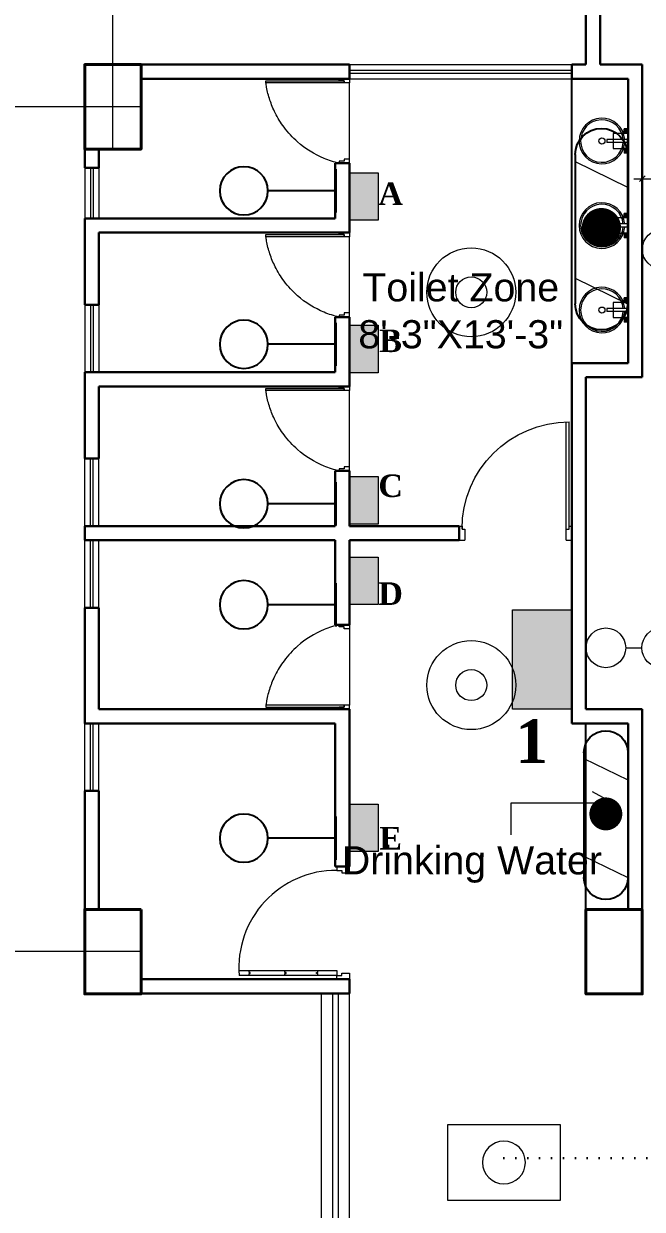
# Model space of a CAD drawing. Header units: inches. Extents: x -12 to 20935469, y -1604 to 24729220.
# Drawn here: x 20824022.1 to 20824241.7, y 24645725.4 to 24646146.2 of the extents above; entities that cross this region are included whole.
import ezdxf

# ---------------------------------------------------------------- set-up
doc = ezdxf.new("R2010")
doc.units = ezdxf.units.IN
doc.header["$LTSCALE"] = 0.03
doc.header["$MEASUREMENT"] = 0
doc.header["$PDMODE"] = 32
doc.header["$PDSIZE"] = 15
for name, pattern in [('ACAD_ISO02W100', [15, 12, -3]), ('ACAD_ISO08W100', [36, 24, -3, 6, -3]), ('DOT', [0.25, 0, -0.25])]:
    doc.linetypes.add(name, pattern=pattern)
for name, color, linetype, lineweight in [('CL BOX', 90, 'ACAD_ISO02W100', 0), ('column', 1, 'Continuous', 40), ('Dimiention', 75, 'Continuous', 18), ('Door', 7, 'Continuous', 18), ('Glass Line', 252, 'Continuous', 9), ('Grid Line', 252, 'Continuous', 18), ('line', 7, 'Continuous', 9), ('Main Wall', 7, 'Continuous', 30), ('STAIR', 46, 'Continuous', 15), ('TOILET FIXTURE', 142, 'Continuous', 5), ('wind.', 150, 'Continuous', 20)]:
    doc.layers.add(name, color=color, linetype=linetype, lineweight=lineweight)
for name, color, linetype in [('DIM TEXT 2025', 7, 'Continuous'), ('H', 154, 'Continuous'), ('SB TEXT', 215, 'DOT'), ('TEXT', 7, 'Continuous'), ('w', 188, 'DOT')]:
    doc.layers.add(name, color=color, linetype=linetype)
doc.styles.add('2', font='swisscl.ttf')
doc.styles.get("Standard").update_dxf_attribs({"font": 'timesbd.ttf'})
doc.dimstyles.new('arch grid', dxfattribs={"dimtxt": 250, "dimasz": 100, "dimexe": 10, "dimexo": 10, "dimgap": 0.09, "dimtad": 0, "dimdec": 0, "dimzin": 0, "dimdsep": 46, "dimtxsty": 'Standard', "dimblk": 'DOT', "dimcen": 50, "dimdle": 50, "dimclrd": 256, "dimclre": 256, "dimadec": 0, "dimazin": 0, "dimtfac": 1, "dimtdec": 0, "dimtofl": 0, "dimtmove": 0, "dimatfit": 3, "dimldrblk": 'DOT', "dimfxl": 200, "dimfxlon": 1, "dimtolj": 1, "dimtzin": 0, "dimlwd": -1, "dimlwe": -1, "dimarcsym": 1})
doc.dimstyles.new('Standard 8', dxfattribs={"dimtxt": 7, "dimasz": 2, "dimexe": 2, "dimexo": 2, "dimgap": 2, "dimtad": 0, "dimdec": 0, "dimzin": 3, "dimdsep": 46, "dimlunit": 4, "dimtxsty": 'Standard', "dimblk": 'OBLIQUE', "dimcen": 3, "dimdle": 3, "dimclrd": 256, "dimclre": 256, "dimclrt": 256, "dimadec": 0, "dimazin": 0, "dimtfac": 1, "dimtdec": 0, "dimtix": 1, "dimtofl": 0, "dimtmove": 0, "dimatfit": 0, "dimldrblk": 'OBLIQUE', "dimfxl": 1, "dimtolj": 1, "dimtzin": 0, "dimlwd": -1, "dimlwe": -1, "dimarcsym": 0})

# ---------------------------------------------------------------- blocks, each defined once
blk = doc.blocks.new('sssss-flat-876')
at = {"layer": 'Door', "linetype": 'Continuous', "ltscale": 3}
blk.add_line((3666.52, 84027.2), (3666.52, 84055.74), dxfattribs=at)
at = {"layer": 'Door', "linetype": 'Continuous', "ltscale": 3, "extrusion": (-7.21527e-09, -3.35624e-18, 1), "elevation": 0}
for points in [[(3666.52, 84057.2), (3666.52, 84055.74), (3668.35, 84055.74), (3668.35, 84056.47), (3670.18, 84056.47), (3670.18, 84057.2)], [(3668.35, 84055.74), (3696.16, 84055.74), (3696.16, 84056.47), (3668.35, 84056.47)]]:
    blk.add_lwpolyline(points, close=True, dxfattribs=at)
at = {"layer": 'Door', "linetype": 'Continuous', "ltscale": 3, "flags": 128}
blk.add_lwpolyline([(3670.18, 84027.2, 0.04096), (3675.47, 84028.9, 0.082496), (3684.93, 84034.78, 0.052187), (3689.72, 84039.97, 0.043988), (3692.86, 84045.05, 0.036571), (3694.75, 84049.63, 0.034751), (3695.92, 84054.2, 0.011435), (3696.16, 84055.74)], format="xyb", dxfattribs=at)
at = {"layer": 'Door', "linetype": 'Continuous', "ltscale": 3}
blk.add_lwpolyline([(3666.52, 84027.2), (3666.52, 84028.66), (3668.35, 84028.66), (3668.35, 84027.93), (3670.18, 84027.93), (3670.18, 84027.2)], close=True, dxfattribs=at)
blk = doc.blocks.new('Door_45')
at = {"layer": 'Door'}
for p, q in [((1.5, 4.97), (1.5, 43.97)), ((3.5, 44.03), (3.5, 4.97)), ((1.5, 40.03), (2.25, 40.03)), ((2.25, 40.03), (2.25, 39.53)), ((2.25, 39.53), (2.75, 39.53)), ((2.75, 39.53), (2.75, 40.03)), ((2.75, 40.03), (3.5, 40.03)), ((1.5, 25.77), (2.25, 25.77)), ((2.25, 25.77), (2.25, 25.27)), ((2.25, 25.27), (2.75, 25.27)), ((2.75, 25.77), (3.5, 25.77)), ((2.75, 25.27), (2.75, 25.77)), ((1.5, 12.57), (2.25, 12.57)), ((2.25, 12.57), (2.25, 13.07)), ((2.25, 13.07), (2.75, 13.07)), ((2.75, 13.07), (2.75, 12.57)), ((2.75, 12.57), (3.5, 12.57)), ((0, -0.03), (0, 4.97)), ((0, 4.97), (1.5, 4.97)), ((3.5, 4.97), (1.5, 4.97)), ((1.5, 4.97), (1.5, 2.97)), ((45, 5), (43.5, 5)), ((43.5, 5), (43.5, 3)), ((45, -0.03), (45, 5)), ((1.5, 2.97), (2.5, 2.97)), ((2.5, 2.97), (2.5, -0.03)), ((42.5, 3), (42.5, -0.03)), ((43.5, 3), (42.5, 3)), ((2.5, -0.03), (0, -0.03)), ((42.5, -0.03), (45, -0.03))]:
    blk.add_line(p, q, dxfattribs=at)
blk.add_arc((4.66, 5.26), 38.84, 359.6233, 94.6685, dxfattribs=at)
blk = doc.blocks.new('7-flat-72')
at = {"layer": 'Glass Line', "color": 8, "ltscale": 20}
for p, q in [((-64476.55, 376959.41), (-64476.55, 376966.61)), ((-64475.47, 376966.61), (-64476.55, 376966.61)), ((-64475.47, 376959.41), (-64475.47, 376966.61)), ((-64478.71, 376960.49), (-64480.33, 376960.49)), ((-64480.33, 376959.52), (-64480.33, 376960.49)), ((-64478.71, 376959.52), (-64480.33, 376959.52)), ((-64480.33, 376959.05), (-64480.33, 376959.41)), ((-64478.71, 376959.41), (-64480.33, 376959.41)), ((-64478.71, 376959.05), (-64480.33, 376959.05)), ((-64480.28, 376959.52), (-64480.28, 376960.49)), ((-64480.15, 376959.52), (-64480.15, 376960.49)), ((-64480.15, 376959.41), (-64480.15, 376959.52)), ((-64479.92, 376959.52), (-64479.92, 376960.49)), ((-64479.52, 376959.52), (-64479.52, 376960.49)), ((-64479.13, 376959.52), (-64479.13, 376960.49)), ((-64478.9, 376959.52), (-64478.9, 376960.49)), ((-64478.89, 376959.41), (-64478.89, 376959.52)), ((-64478.77, 376959.52), (-64478.77, 376960.49)), ((-64478.71, 376959.52), (-64478.71, 376960.49)), ((-64478.71, 376959.05), (-64478.71, 376959.41)), ((-64475.11, 376959.41), (-64476.91, 376959.41)), ((-64476.91, 376959.05), (-64476.91, 376959.41)), ((-64475.11, 376959.05), (-64476.91, 376959.05)), ((-64475.11, 376959.05), (-64475.11, 376959.41)), ((-64473.31, 376960.49), (-64471.69, 376960.49)), ((-64473.31, 376959.52), (-64473.31, 376960.49)), ((-64473.31, 376959.52), (-64471.69, 376959.52)), ((-64473.31, 376959.05), (-64473.31, 376959.41)), ((-64473.31, 376959.41), (-64471.69, 376959.41)), ((-64473.31, 376959.05), (-64471.69, 376959.05)), ((-64473.26, 376959.52), (-64473.26, 376960.49)), ((-64473.13, 376959.52), (-64473.13, 376960.49)), ((-64473.13, 376959.41), (-64473.13, 376959.52)), ((-64472.9, 376959.52), (-64472.9, 376960.49)), ((-64472.5, 376959.52), (-64472.5, 376960.49)), ((-64472.11, 376959.52), (-64472.11, 376960.49)), ((-64471.88, 376959.52), (-64471.88, 376960.49)), ((-64471.87, 376959.41), (-64471.87, 376959.52)), ((-64471.75, 376959.52), (-64471.75, 376960.49)), ((-64471.69, 376959.52), (-64471.69, 376960.49)), ((-64471.69, 376959.05), (-64471.69, 376959.41))]:
    blk.add_line(p, q, dxfattribs=at)
blk.add_circle((-64476.02, 376968.4, 0), 1.08, dxfattribs=at)
for radius, start, end in [(8.1, 273.8334, 266.1883), (7.55, 274.115, 265.9068)]:
    blk.add_arc((-64476.02, 376968.4, 0), radius, start, end, dxfattribs=at)
blk = doc.blocks.new('SFSFSFS-flat-72')
at = {"layer": 'TOILET FIXTURE', "ltscale": 0.2}
blk.add_lwpolyline([(-3918.47, -3608.1), (-3918.47, -3602.7), (-3923.87, -3602.7), (-3923.87, -3608.1)], close=True, dxfattribs=at)
at = {"layer": 'TOILET FIXTURE', "ltscale": 20}
blk.add_blockref('7-flat-72', (60554.84, -380567.16), dxfattribs=at)
blk = doc.blocks.new('$D40')
at = {"layer": 'Door'}
for p, q in [((1, 4), (1, 42)), ((2, 0), (2, 41.99)), ((1, 5), (0, 5)), ((40, 5), (38.99, 5)), ((39, 5), (39, 4)), ((2, 0), (0, 0)), ((2, 4), (1, 4)), ((39, 4), (38, 4)), ((38, 4), (38, 0)), ((40, 0), (38, 0))]:
    blk.add_line(p, q, dxfattribs=at)
blk.add_arc((1, 4), 38, 0, 90, dxfattribs=at)
blk = doc.blocks.new('bulb')
at = {"layer": 'line', "color": 4, "lineweight": 25, "ltscale": 50}
for p, q in [((20823168.7, 24658803.9), (20823168.7, 24658777.61)), ((20823168.7, 24658790.76), (20823209.88, 24658790.76))]:
    blk.add_line(p, q, dxfattribs=at)
blk.add_circle((20823224.56, 24658790.76), 14.68, dxfattribs=at)
blk = doc.blocks.new('FDDF')
at = {"layer": 'line', "color": 6, "linetype": 'Continuous', "lineweight": 25, "ltscale": 50}
for p, q in [((7351582.6, 3307777.3), (7351582.6, 3307351.8)), ((7351732.3, 3307777.3), (7351732.3, 3307351.8))]:
    blk.add_line(p, q, dxfattribs=at)
at = {"layer": 'line', "color": 6, "linetype": 'Continuous', "lineweight": 40, "ltscale": 50, "const_width": 56.1}
blk.add_lwpolyline([(7351657.4, 3307596.9, 1), (7351657.4, 3307540.8, 1)], format="xyb", close=True, dxfattribs=at)
at = {"layer": 'line', "color": 6, "linetype": 'Continuous', "lineweight": 25, "ltscale": 50}
for centre, start, end in [((7351657.4, 3307777.3), 0, 180), ((7351657.4, 3307351.8), 180, 0)]:
    blk.add_arc(centre, 74.8, start, end, dxfattribs=at)
blk = doc.blocks.new('JJUJUJUKI')
at = {"layer": 'line', "color": 6, "ltscale": 50}
for p, q in [((7363094.9, 3291793.9), (7362945.3, 3291866.9)), ((7363094.9, 3291460.9), (7362945.3, 3291533.9))]:
    blk.add_line(p, q, dxfattribs=at)
at = {"layer": 'line', "color": 5, "xscale": -1, "rotation": 180}
blk.add_blockref('FDDF', (11362.6, 6599218.7), dxfattribs=at)
blk = doc.blocks.new('RTRT')
at = {"layer": 'line', "color": 5}
blk.add_blockref('JJUJUJUKI', (0, 0), dxfattribs=at)
blk = doc.blocks.new('JUJUJUKIII')
at = {"layer": 'H', "ltscale": 50, "true_color": 0x999999, "transparency": 33554556}
h = blk.add_hatch(color=253, dxfattribs=at)
h.dxf.hatch_style = 1
h.paths.add_polyline_path([(7363219.9, 3291034.2), (7363425.7, 3291034.2), (7363425.7, 3291376.7), (7363219.9, 3291376.7)])
at = {"layer": 'Dimiention', "color": 4, "ltscale": 50}
blk.add_lwpolyline([(7363219.9, 3291034.2), (7363425.7, 3291034.2), (7363425.7, 3291376.7), (7363219.9, 3291376.7)], close=True, dxfattribs=at)
blk = doc.blocks.new('_Oblique')
at = {"color": 0, "linetype": 'ByBlock', "lineweight": -2}
blk.add_line((-0.5, -0.5), (0.5, 0.5), dxfattribs=at)
blk = doc.blocks.new('*D180')
at = {"layer": 'Defpoints', "color": 0, "transparency": 16777216}
for p in [(20824241.73, 24646114.08), (20824307.84, 24646114.11), (20824241.73, 24646091.22)]:
    blk.add_point(p, dxfattribs=at)
at = {"layer": 'DIM TEXT 2025', "lineweight": 0, "transparency": 16777216}
for p, q in [((20824241.73, 24646114.08), (20824241.73, 24646089.22)), ((20824307.84, 24646114.11), (20824307.84, 24646089.22)), ((20824238.73, 24646091.22), (20824257.67, 24646091.22)), ((20824310.84, 24646091.22), (20824291.9, 24646091.22))]:
    blk.add_line(p, q, dxfattribs=at)
at = {"layer": 'DIM TEXT 2025', "lineweight": 0, "transparency": 16777216, "xscale": 2, "yscale": 2, "zscale": 2, "rotation": 180}
blk.add_blockref('_Oblique', (20824241.73, 24646091.22), dxfattribs=at)
at = {"layer": 'DIM TEXT 2025', "lineweight": 0, "transparency": 16777216, "xscale": 2, "yscale": 2, "zscale": 2}
blk.add_blockref('_Oblique', (20824307.84, 24646091.22), dxfattribs=at)
at = {"layer": 'DIM TEXT 2025', "lineweight": 0, "transparency": 16777216, "insert": (20824274.78, 24646091.22), "char_height": 10, "attachment_point": 5}
blk.add_mtext('\\A1;5\'-6"', dxfattribs=at)
blk = doc.blocks.new('GGGFGFG')
at = {"layer": 'line', "color": 4, "ltscale": 50}
for p, q in [((7356688.2, 3293208.1), (7357003, 3293208.1)), ((7356688.2, 3292998.4), (7356688.2, 3293208.1)), ((7357003, 3293208.1), (7357003, 3292998.4)), ((7357003, 3292998.4), (7356688.2, 3292998.4))]:
    blk.add_line(p, q, dxfattribs=at)
blk.add_circle((7356845.6, 3293103.2), 59.6, dxfattribs=at)
blk = doc.blocks.new('GYTT')
at = {"layer": 'line', "color": 4, "ltscale": 50}
for radius in [19.73, 6.87]:
    blk.add_circle((20859470.76, -1441350.36), radius, dxfattribs=at)
blk = doc.blocks.new('gy')
at = {"layer": 'Dimiention', "color": 18, "ltscale": 50, "true_color": 0x000000}
for p, q in [((3543686.26, 5183217.13), (3543686.26, 5183211.14)), ((3543688.4, 5183217.13), (3543694.39, 5183211.14)), ((3543694.39, 5183217.13), (3543688.4, 5183211.14)), ((3543696.38, 5183214.14), (3543682.58, 5183214.14)), ((3543705.77, 5183214.14), (3543703.06, 5183214.14))]:
    blk.add_line(p, q, dxfattribs=at)
for centre in [(3543699.72, 5183214.14), (3543709.11, 5183214.14)]:
    blk.add_circle(centre, 3.34, dxfattribs=at)
blk = doc.blocks.new('GRID')
at = {"layer": 'Grid Line', "color": 252, "linetype": 'ACAD_ISO08W100', "lineweight": 9, "ltscale": 80, "true_color": 0x939598}
for p, q in [((20820144.28, 24639296.33), (20820144.28, 24639521.54)), ((20820154.14, 24639311.34), (20819943.28, 24639311.34)), ((20820154.14, 24639011.47), (20819943.28, 24639011.47))]:
    blk.add_line(p, q, dxfattribs=at)
blk = doc.blocks.new('*D363')
at = {"ltscale": 50, "transparency": 16777216}
for p, q in [((3479.24, 24649574.13), (3479.24, 24649400.75)), ((3479.42, 24649524.13), (3469.24, 24649524.13)), ((3479.42, 24649400.75), (3469.24, 24649400.75)), ((3479.24, 24649400.75), (3479.24, 8350.74))]:
    blk.add_line(p, q, dxfattribs=at)
at = {"layer": 'Defpoints', "color": 0, "ltscale": 50, "transparency": 16777216}
for p in [(20846678.15, 24649524.13), (3479.24, 24649400.75), (20846678.15, 24649400.75)]:
    blk.add_point(p, dxfattribs=at)
at = {"ltscale": 50, "transparency": 16777216, "xscale": 100, "yscale": 100, "zscale": 100}
for p, rotation in [((3479.24, 24649524.13), 90), ((3479.24, 24649400.75), 270)]:
    blk.add_blockref('_Oblique', p, dxfattribs=dict(at, rotation=rotation))
at = {"color": 0, "ltscale": 50, "transparency": 16777216, "insert": (3479.24, 3397.61), "char_height": 250, "attachment_point": 5, "rotation": 90}
blk.add_mtext('\\A1;{\\H8.57143x;300mm}', dxfattribs=at)
blk = doc.blocks.new('_Dot')
at = {"color": 0, "linetype": 'ByBlock', "lineweight": -2}
blk.add_line((-0.5, 0), (-1, 0), dxfattribs=at)
at = {"color": 0, "linetype": 'ByBlock', "const_width": 0.5}
blk.add_lwpolyline([(-0.25, 0, 1), (0.25, 0, 1)], format="xyb", close=True, dxfattribs=at)

msp = doc.modelspace()

# ---------------------------------------------------------------- linework, layer by layer
for p, q in [((20824216.73, 24646025.77), (20824216.73, 24646126.73)), ((20824221.73, 24645831.85), (20824221.73, 24645897.88)), ((20824132.73, 24645807.04), (20824137.73, 24645807.04))]:
    msp.add_line(p, q)
at = {"layer": 'column', "lineweight": 40, "ltscale": 20}
for points in [[(20824063.76, 24646131.73), (20824043.76, 24646131.73), (20824043.76, 24646101.73), (20824063.76, 24646101.73)], [(20824063.76, 24645831.87), (20824043.76, 24645831.87), (20824043.76, 24645801.87), (20824063.76, 24645801.87)], [(20824241.73, 24645831.85), (20824221.73, 24645831.85), (20824221.73, 24645801.87), (20824241.73, 24645801.87)]]:
    msp.add_lwpolyline(points, close=True, dxfattribs=at)
at = {"layer": 'Main Wall', "lineweight": 30}
for p, q in [((20824221.73, 24646131.73), (20824221.73, 24646161.73)), ((20824226.73, 24646131.73), (20824226.73, 24646161.73)), ((20824063.76, 24646131.73), (20824137.73, 24646131.73)), ((20824137.73, 24646126.73), (20824137.73, 24646131.73)), ((20824216.73, 24646131.73), (20824221.73, 24646131.73)), ((20824216.73, 24646126.73), (20824216.73, 24646131.73)), ((20824226.73, 24646131.73), (20824241.73, 24646131.73)), ((20824241.73, 24646020.77), (20824241.73, 24646131.73)), ((20824063.76, 24646126.73), (20824137.73, 24646126.73)), ((20824216.73, 24646126.73), (20824236.73, 24646126.73)), ((20824236.73, 24646025.77), (20824236.73, 24646126.73)), ((20824043.76, 24646095.12), (20824043.76, 24646101.73)), ((20824132.73, 24646096.73), (20824137.73, 24646096.73)), ((20824132.73, 24646096.73), (20824132.73, 24646077.12)), ((20824132.73, 24646077.12), (20824043.76, 24646077.12)), ((20824043.76, 24646046.5), (20824043.76, 24646077.12)), ((20824137.73, 24646072.12), (20824048.76, 24646072.12)), ((20824132.73, 24646042.12), (20824132.73, 24646022.5)), ((20824137.73, 24646042.12), (20824132.73, 24646042.12)), ((20824216.73, 24645967.88), (20824216.73, 24646025.77)), ((20824216.73, 24646025.77), (20824236.73, 24646025.77)), ((20824132.73, 24646022.5), (20824043.76, 24646022.5)), ((20824043.76, 24645991.88), (20824043.76, 24646022.5)), ((20824137.73, 24646017.5), (20824048.76, 24646017.5)), ((20824048.76, 24646017.5), (20824048.76, 24645991.88)), ((20824221.73, 24645902.88), (20824221.73, 24646020.77)), ((20824221.73, 24646020.77), (20824241.73, 24646020.77)), ((20824043.76, 24645991.88), (20824048.76, 24645991.88)), ((20824137.73, 24645987.5), (20824132.73, 24645987.5)), ((20824043.76, 24645967.88), (20824132.73, 24645967.88)), ((20824043.76, 24645962.88), (20824043.76, 24645967.88)), ((20824176.73, 24645962.88), (20824176.73, 24645967.88)), ((20824216.73, 24645897.88), (20824216.73, 24645967.88)), ((20824132.73, 24645962.88), (20824043.76, 24645962.88)), ((20824132.73, 24645932.88), (20824132.73, 24645962.88)), ((20824137.73, 24645932.88), (20824137.73, 24645962.88)), ((20824176.73, 24645962.88), (20824137.73, 24645962.88)), ((20824048.76, 24645938.88), (20824043.76, 24645938.88)), ((20824043.76, 24645897.88), (20824043.76, 24645938.88)), ((20824048.76, 24645938.88), (20824048.76, 24645902.88)), ((20824137.73, 24645932.88), (20824132.73, 24645932.88)), ((20824137.73, 24645902.88), (20824048.76, 24645902.88)), ((20824137.73, 24645847.04), (20824137.73, 24645902.88)), ((20824221.73, 24645902.88), (20824241.73, 24645902.88)), ((20824241.73, 24645831.86), (20824241.73, 24645902.88)), ((20824132.73, 24645897.88), (20824043.76, 24645897.88)), ((20824132.73, 24645847.04), (20824132.73, 24645897.88)), ((20824216.73, 24645897.88), (20824236.73, 24645897.88)), ((20824236.73, 24645831.86), (20824236.73, 24645897.88)), ((20824043.76, 24645831.86), (20824043.76, 24645873.88)), ((20824048.76, 24645873.88), (20824043.76, 24645873.88)), ((20824048.76, 24645873.88), (20824048.76, 24645831.86)), ((20824137.73, 24645847.04), (20824132.73, 24645847.04)), ((20824137.73, 24645807.04), (20824063.76, 24645807.04)), ((20824137.73, 24645807.04), (20824137.73, 24645802.02)), ((20824137.73, 24645802.02), (20824063.76, 24645802.02))]:
    msp.add_line(p, q, dxfattribs=at)
for points in [[(20824048.76, 24646101.73), (20824048.76, 24646095.12)], [(20824048.76, 24646095.12), (20824043.76, 24646095.12)], [(20824137.73, 24646096.73), (20824137.73, 24646072.12)], [(20824048.76, 24646072.12), (20824048.76, 24646046.5)], [(20824048.76, 24646046.5), (20824043.76, 24646046.5)], [(20824137.73, 24646042.12), (20824137.73, 24646017.5)], [(20824132.73, 24645987.5), (20824132.73, 24645967.88)], [(20824137.73, 24645987.5), (20824137.73, 24645967.88)], [(20824137.73, 24645967.88), (20824176.73, 24645967.88)]]:
    msp.add_lwpolyline(points, dxfattribs=at)
at = {"layer": 'STAIR', "color": 253, "lineweight": 5}
for p, q in [((20824231.33, 24645869.58), (20824224.03, 24645873.61)), ((20824231.33, 24645869.58), (20824195.1, 24645869.58)), ((20824195.1, 24645869.58), (20824195.1, 24645858.33)), ((20824231.33, 24645869.58), (20824224.03, 24645865.54))]:
    msp.add_line(p, q, dxfattribs=at)
at = {"layer": 'w', "linetype": 'DOT', "lineweight": 30, "ltscale": 550, "transparency": 33554661}
msp.add_line((20824192.61, 24645743.6), (20825039.7, 24645742), dxfattribs=at)
at = {"layer": 'wind.', "lineweight": 5}
for p, q in [((20824137.73, 24646131.73), (20824216.73, 24646131.73)), ((20824137.73, 24646129.73), (20824216.73, 24646129.73)), ((20824137.73, 24646128.73), (20824216.73, 24646128.73)), ((20824137.73, 24646126.73), (20824216.73, 24646126.73)), ((20824043.76, 24646095.12), (20824043.76, 24646077.12)), ((20824045.76, 24646095.12), (20824045.76, 24646077.12)), ((20824046.76, 24646095.12), (20824046.76, 24646077.12)), ((20824048.76, 24646095.12), (20824048.76, 24646077.12)), ((20824043.76, 24646046.5), (20824043.76, 24646022.5)), ((20824045.76, 24646046.5), (20824045.76, 24646022.5)), ((20824046.76, 24646046.5), (20824046.76, 24646022.5)), ((20824048.76, 24646046.5), (20824048.76, 24646022.5)), ((20824043.76, 24645967.88), (20824043.76, 24645991.88)), ((20824045.76, 24645967.88), (20824045.76, 24645991.88)), ((20824046.76, 24645967.88), (20824046.76, 24645991.88)), ((20824048.76, 24645967.88), (20824048.76, 24645991.88)), ((20824043.76, 24645938.88), (20824043.76, 24645962.88)), ((20824045.76, 24645938.88), (20824045.76, 24645962.88)), ((20824046.76, 24645938.88), (20824046.76, 24645962.88)), ((20824048.76, 24645938.88), (20824048.76, 24645962.88)), ((20824043.76, 24645873.88), (20824043.76, 24645897.88)), ((20824045.76, 24645873.88), (20824045.76, 24645897.88)), ((20824046.76, 24645873.88), (20824046.76, 24645897.88)), ((20824048.76, 24645873.88), (20824048.76, 24645897.88)), ((20824127.87, 24645681.86), (20824127.87, 24645801.88)), ((20824131.87, 24645681.86), (20824131.87, 24645801.88)), ((20824133.87, 24645681.86), (20824133.87, 24645801.88))]:
    msp.add_line(p, q, dxfattribs=at)
at = {"layer": 'wind.'}
msp.add_line((20824137.73, 24645681.86), (20824137.73, 24645802.02), dxfattribs=at)

# ---------------------------------------------------------------- block references
msp.add_blockref('GRID', (3909.48, 6805.4))
at = {"xscale": -0.5837749611745884, "yscale": 0.5837749611745884, "zscale": 0.5837749611745884}
for p in [(32980177.37, 10250902.31), (32980177.37, 10250847.82), (32980177.37, 10250791.21), (32980177.37, 10250755.37), (32980177.37, 10250672.51)]:
    msp.add_blockref('bulb', p, dxfattribs=at)
at = {"layer": 'CL BOX', "color": 5, "transparency": 33554457, "xscale": -0.127552882082143, "yscale": 0.127552882082143, "zscale": 0.127552882082143, "rotation": 359.9998993550784}
msp.add_blockref('GGGFGFG', (21762578.74, 24225695.56), dxfattribs=at)
at = {"layer": 'Dimiention', "xscale": 2.112111447955701, "yscale": 2.112111447955701, "zscale": 2.112111447955701, "rotation": 180}
for p in [(28308957.36, 35593592.1), (28308937.36, 35593450.63)]:
    msp.add_blockref('gy', p, dxfattribs=at)
at = {"layer": 'Door', "ltscale": 20, "xscale": -1}
for p in [(20827804.25, 24562069.53), (20827804.25, 24562014.91), (20827804.25, 24561960.3)]:
    msp.add_blockref('sssss-flat-876', p, dxfattribs=at)
at = {"layer": 'Door', "xscale": -1}
msp.add_blockref('$D40', (20824216.73, 24645962.88), dxfattribs=at)
at = {"layer": 'Door', "ltscale": 20, "rotation": 180}
msp.add_blockref('sssss-flat-876', (20827804.25, 24729960.08), dxfattribs=at)
at = {"layer": 'Door', "color": 250, "ltscale": 20, "xscale": 0.8888888888759539, "yscale": 0.8888888888759539, "zscale": 0.8888888888759539, "rotation": 90.00000000000001}
msp.add_blockref('Door_45', (20824137.7, 24645807.04), dxfattribs=at)
at = {"layer": 'line', "color": 5}
for name, p, xscale, yscale, zscale, rotation in [('RTRT', (21739826.06, 25055393.77), 0.1243509933453808, 0.1243509933453808, 0.1243509933453808, 180), ('JUJUJUKIII', (21185441.29, 24484594.4), -0.04906729999451974, 0.04906729999451974, 0.04906729999451974, 359.9999999827058), ('JUJUJUKIII', (21185441.29, 24484540.21), -0.04906729999451974, 0.04906729999451974, 0.04906729999451974, 359.9999999827058), ('JUJUJUKIII', (21185441.29, 24484486.49), -0.04906729999451974, 0.04906729999451974, 0.04906729999451974, 359.9999999827058), ('JUJUJUKIII', (21185441.29, 24484457.9), -0.04906729999451974, 0.04906729999451974, 0.04906729999451974, 359.9999999827058), ('RTRT', (21591247.38, 24988762.63), 0.1041717382837106, 0.1041717382837106, 0.1041717382837106, 180), ('JUJUJUKIII', (21185441.29, 24484370.25), -0.04906729999451974, 0.04906729999451974, 0.04906729999451974, 359.9999999827058)]:
    msp.add_blockref(name, p, dxfattribs=dict(at, xscale=xscale, yscale=yscale, zscale=zscale, rotation=rotation))
for name, p, xscale, yscale, zscale in [('GYTT', (4136604.37, 25799131.19), 0.8000000007450581, 0.8000000007450581, 0.8000000007450581), ('JUJUJUKIII', (21580294.7, 24307969.51), -0.1026830631760966, 0.1026830631760966, 0.1026830631760966), ('GYTT', (4136604.37, 25798991.75), 0.8000000007450581, 0.8000000007450581, 0.8000000007450581)]:
    msp.add_blockref(name, p, dxfattribs=dict(at, xscale=xscale, yscale=yscale, zscale=zscale))
at = {"layer": 'TOILET FIXTURE', "ltscale": 20, "rotation": 90.00000000000001}
for p in [(20820628.63, 24650025.78), (20820628.63, 24649995.78), (20820628.63, 24649965.78)]:
    msp.add_blockref('SFSFSFS-flat-72', p, dxfattribs=at)

# ---------------------------------------------------------------- texts
at = {"layer": 'SB TEXT', "width": 227.4581, "attachment_point": 8, "rotation": 0}
for s, insert, char_height in [('\\A1;A', (20824152.37, 24646081.9), 8), ('\\A1;B', (20824152.37, 24646029.64), 8), ('\\A1;C', (20824152.37, 24645978.12), 8), ('\\A1;D', (20824152.37, 24645939.92), 8), ('\\A1;1', (20824202.46, 24645883.82), 15.435), ('\\A1;E', (20824152.37, 24645853.11), 8)]:
    msp.add_mtext(s, dxfattribs=dict(at, insert=insert, char_height=char_height))
at = {"layer": 'TEXT', "color": 30, "lineweight": 5, "ltscale": 20, "char_height": 10, "attachment_point": 2, "style": '2'}
for s, width, gutter_width, insert in [('{\\fArial|b0|i0|c0|p34;\\C0;Toilet Zone\\P8\'-3"X13\'-3"}', 104.7597, 0.5, (20824177.27, 24646057.68)), ('\\pxsm1;{\\fArial|b0|i0|c0|p34;\\C0;Drinking Water }', 88.5626, 0.282, (20824181.24, 24645854.28)), ('\\pxsm1;{\\fArial|b0|i0|c0|p34;\\C0;Drinking Water }', 88.5626, 0.282, (20824181.24, 24645854.28))]:
    msp.add_mtext_dynamic_manual_height_columns(s, width=width, gutter_width=gutter_width, heights=[0], dxfattribs=dict(at, insert=insert))

# ---------------------------------------------------------------- dimensions: what is measured, and where the dimension line sits
at = {"ltscale": 50}
dim = msp.add_linear_dim(base=(3479.24, 24649400.75), p1=(20846678.15, 24649524.13), p2=(20846678.15, 24649400.75), angle=90, text='{\\H8.57143x;300mm}', dimstyle='arch grid', override={"dimblk1": 'Oblique', "dimblk2": 'Oblique', "dimsah": 1, "dimfxl": 0.18}, dxfattribs=at)
dim.commit()
dim.dimension.update_dxf_attribs({"geometry": '*D363', "text_midpoint": (3479.24, 3397.61), "dimtype": 160})
at = {"layer": 'DIM TEXT 2025', "lineweight": 0}
dim = msp.add_linear_dim(base=(20824241.73, 24646091.22), p1=(20824307.84, 24646114.11), p2=(20824241.73, 24646114.08), dimstyle='Standard 8', override={"dimtxt": 10, "dimexo": 0, "dimlwd": 0, "dimlwe": 0}, dxfattribs=at)
dim.commit()
dim.dimension.update_dxf_attribs({"geometry": '*D180', "text_midpoint": (20824274.78, 24646091.22)})

doc.saveas('drawing.dxf')
